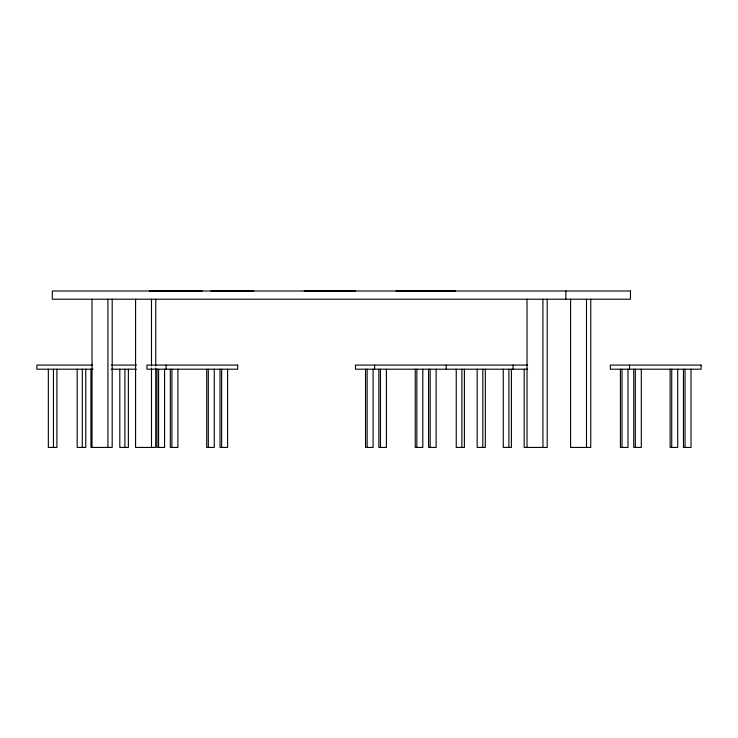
<?xml version="1.0" encoding="UTF-8"?>
<svg xmlns="http://www.w3.org/2000/svg" width="738" height="738" viewBox="0 0 738 738"><rect width="100%" height="100%" fill="white"/><g stroke="black" fill="none" stroke-linecap="round" stroke-linejoin="round"><path stroke-width="1.11" d="M92.582 365.089L36.9 365.089L36.9 369.203L92.997 369.203M111.401 365.089L136.447 365.089M527.587 365.089L355.448 365.089L355.448 369.203L527.587 369.203M111.401 369.203L136.447 369.203M691.017 369.203L691.017 447.431L683.453 447.431L683.453 369.203M685.048 369.203L685.048 447.431M677.696 369.203L677.696 447.431L670.132 447.431L670.132 369.203M671.728 369.203L671.728 447.431M641.304 369.203L641.304 447.431L633.739 447.431L633.739 369.203M635.344 369.203L635.344 447.431M629.514 365.089L629.514 369.203M627.983 369.203L627.983 447.431L620.418 447.431L620.418 369.203M622.023 369.203L622.023 447.431M590.76 299.213L590.76 447.431L570.585 447.431L570.585 299.213M586.498 299.213L586.498 447.431M565.852 290.984L565.852 299.213M547.199 299.213L547.199 447.431L524.192 447.431L524.192 369.203M542.928 299.213L542.928 447.431M527.024 299.213L527.024 447.431M513.067 365.089L513.067 369.203M511.406 369.203L511.406 447.431L503.261 447.431L503.261 369.203M508.897 369.203L508.897 447.431M485.327 369.203L485.327 447.431L477.172 447.431L477.172 369.203M482.818 369.203L482.818 447.431M464.396 369.203L464.396 447.431L456.241 447.431L456.241 369.203M461.887 369.203L461.887 447.431M455.42 290.984L396.002 290.984M446.213 365.089L446.213 369.203M436.13 369.203L436.13 447.431L428.566 447.431L428.566 369.203M430.162 369.203L430.162 447.431M422.809 369.203L422.809 447.431L415.245 447.431L415.245 369.203M416.841 369.203L416.841 447.431M386.417 369.203L386.417 447.431L378.852 447.431L378.852 369.203M380.457 369.203L380.457 447.431M374.627 365.089L374.627 369.203M373.096 369.203L373.096 447.431L365.531 447.431L365.531 369.203M367.137 369.203L367.137 447.431M355.356 290.984L304.222 290.984M253.688 290.984L210.893 290.984M227.59 369.203L227.59 447.431L220.035 447.431L220.035 369.203M221.631 369.203L221.631 447.431M214.278 369.203L214.278 447.431L206.714 447.431L206.714 369.203M208.31 369.203L208.31 447.431M202.286 290.984L149.334 290.984M177.886 369.203L177.886 447.431L170.321 447.431L170.321 369.203M171.917 369.203L171.917 447.431M166.096 365.089L166.096 369.203M164.565 369.203L164.565 447.431L157 447.431L157 369.203M158.596 369.203L158.596 447.431M155.755 299.213L155.755 365.854M155.755 368.151L155.755 447.431L135.58 447.431L135.58 299.213M151.493 299.213L151.493 365.854M151.493 368.151L151.493 447.431M128.375 369.203L128.375 447.431L119.805 447.431L119.805 369.203M124.916 369.203L124.916 447.431M112.194 299.213L112.194 447.431L90.949 447.431L90.949 369.203M107.923 299.213L107.923 447.431M92.019 299.213L92.019 447.431M85.765 369.203L85.765 447.431L77.186 447.431L77.186 369.203M82.305 369.203L82.305 447.431M56.909 369.203L56.909 447.431L48.339 447.431L48.339 369.203M53.45 369.203L53.45 447.431M630.464 290.984L52.315 290.984L52.315 299.213L630.464 299.213L630.464 290.984M237.682 365.089L146.917 365.089L146.917 369.203L237.682 369.203L237.682 365.089M701.1 365.089L610.335 365.089L610.335 369.203L701.1 369.203L701.1 365.089"/></g></svg>
